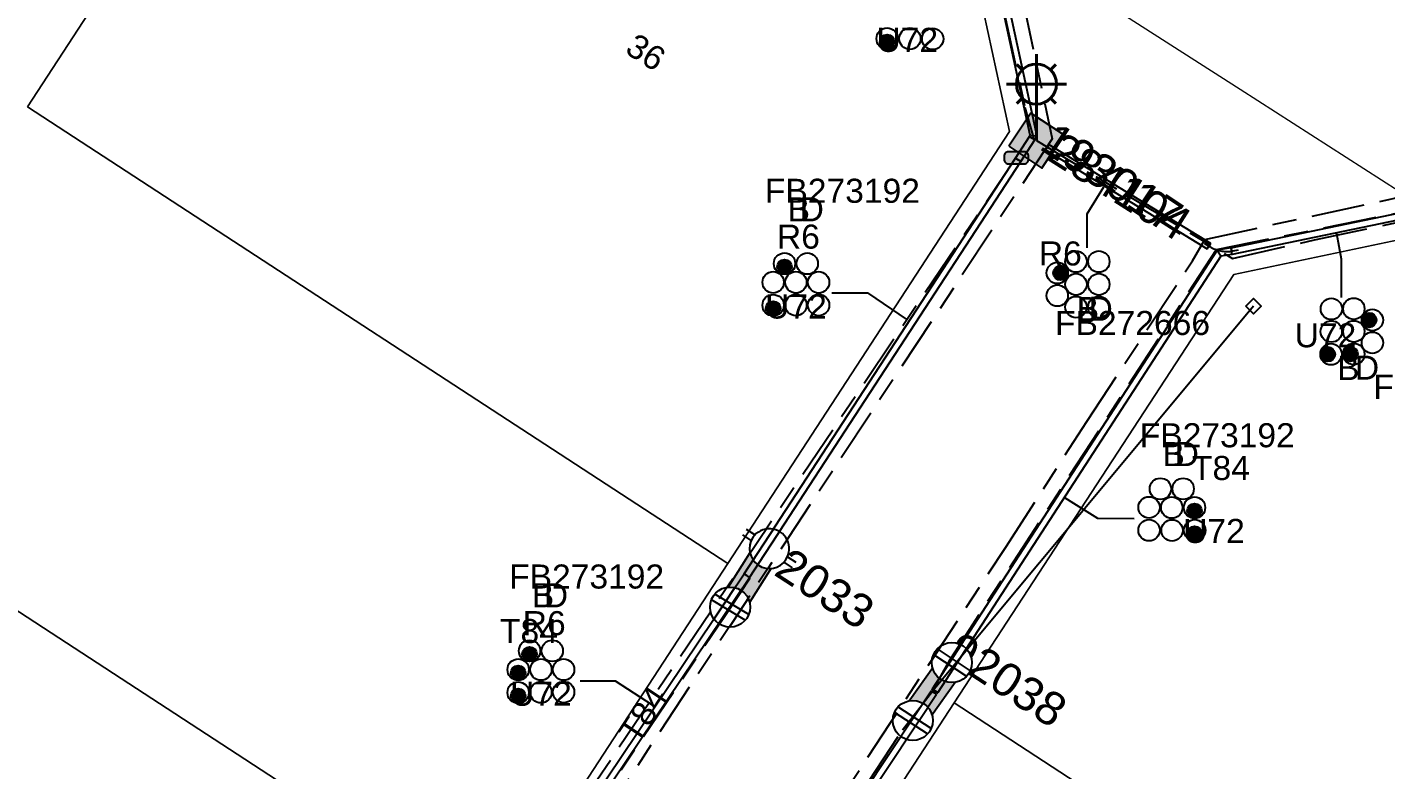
# Model space of a CAD drawing. Header units: metres. Extents: x 0 to 294317, y 0 to 6233398.
# Drawn here: x 293344.6 to 293446.3, y 6231609.2 to 6231664.8 of the extents above; entities that cross this region are included whole.
import ezdxf
from ezdxf.enums import TextEntityAlignment as Align

# ---------------------------------------------------------------- set-up
doc = ezdxf.new("R2010")
doc.units = ezdxf.units.M
doc.linetypes.add('Cable Exist UG', pattern=[8.2, 4, -1.2, 1.8, -1.2])
doc.layers.get('0').update_dxf_attribs({"color": 6})
for name, color, linetype in [('_User Miscellaneous2', 7, 'Continuous'), ('Duct_SP_EXT', 7, 'Continuous'), ('Equip_LV_EXT', 7, 'Continuous'), ('Equip_SL_EXT', 7, 'Continuous'), ('Equip_SP_SL_EXT', 7, 'Continuous'), ('Mains_HV_EXT', 7, 'Continuous'), ('Mains_LV_EXT', 7, 'Continuous'), ('Mains_SL_EXT', 7, 'Continuous'), ('Services_SP_EXT', 7, 'Continuous'), ('SupportsUG_SP_LV_EXT', 7, 'Continuous'), ('SupportsUG_SP_LV_SL_EXT', 7, 'Continuous'), ('Trench_SP_EXT', 7, 'Continuous')]:
    doc.layers.add(name, color=color, linetype=linetype)
for name, color, linetype, lineweight in [('Cadastre Buildings_SP_EXT', 9, 'Continuous', 5), ('Cadastre Land Parcels_SP_EXT', 9, 'Continuous', 5), ('Cadastre Roads_SP_EXT', 9, 'Continuous', 5)]:
    doc.layers.add(name, color=color, linetype=linetype, lineweight=lineweight)
doc.styles.add('COLUMN_LABEL', font='arial.ttf')
doc.styles.add('iecARIAL', font='arial.ttf', dxfattribs={"height": 2})
doc.styles.add('POLE_LABEL', font='arial.ttf')
doc.styles.get("Standard").update_dxf_attribs({"font": 'arial.ttf'})

# ---------------------------------------------------------------- blocks, each defined once
blk = doc.blocks.new('COLUMN_EXT')
blk.add_hatch(color=256).paths.add_polyline_path([(-1.49, 1.48), (-1.49, -1.49), (1.48, -1.49), (1.48, 1.48)])
blk.add_lwpolyline([(-1.49, -1.49), (1.48, -1.49), (1.48, 1.48), (-1.49, 1.48)], close=True)
for tag, height, style, flags, p in [('ASSET_NUM', 2.5, 'COLUMN_LABEL', 8, (2, 2)), ('STRUCTURE_PLANT_NUMBER', 0.2, 'POLE_LABEL', 9, (1.81, 0.03)), ('STREET_CODE', 0.2, 'COLUMN_LABEL', 9, (1.81, -0.2))]:
    blk.add_attdef(tag, text='', height=height, dxfattribs=dict(style=style, flags=flags)).set_placement(p, align=Align.MIDDLE_LEFT)
at = {"flags": 9}
for tag, p in [('COLUMN_TYPE', (1.81, -0.4)), ('OWNED_BY', (1.81, -0.6)), ('STATE', (1.81, -0.8)), ('USAGE', (1.81, -1)), ('STREETNAME', (1.81, -1.6)), ('SUBURB', (1.81, -1.8)), ('LEGEND', (1.81, -1.2)), ('LOCATION', (1.81, -1.4)), ('NOTES', (1.81, -2))]:
    blk.add_attdef(tag, text='', height=0.2, dxfattribs=at).set_placement(p, align=Align.MIDDLE_LEFT)
at = {"flags": 1}
blk.add_attdef('Z', (1.81, -2.35), '', height=0.2, dxfattribs=at)
blk = doc.blocks.new('PILLAR_EXT')
blk.add_hatch(color=256).paths.add_polyline_path([(-2.475, 0.99), (-2.475, -0.99), (2.475, -0.99), (2.475, 0.99)])
blk.add_lwpolyline([(-2.475, -0.99), (2.475, -0.99), (2.475, 0.99), (-2.475, 0.99)], close=True)
at = {"style": 'iecARIAL', "flags": 8}
blk.add_attdef('ASSET_NUM', (1.5, 3.5), '', height=2.5, dxfattribs=at)
for tag, p, flags in [('OWNED_BY', (0, -0.2), 9), ('STATE', (0, -0.4), 9), ('SUPPORT_TYPE', (0, -0.6), 9), ('USAGE', (0, -0.8), 9), ('LEGEND', (0, -1), 9), ('LOCATION', (0, -1.2), 9), ('STREETNAME', (0, -1.8), 9), ('SUBURB', (0, -2), 1), ('NOTES', (0, -1.4), 9), ('PARENT', (0, -1.6), 9)]:
    blk.add_attdef(tag, p, '', height=0.2, dxfattribs=dict(flags=flags))
blk = doc.blocks.new('DUCT_EXT')
blk.add_circle((0, 0.8), 0.8)
at = {"flags": 1}
blk.add_attdef('Z', (0, 0), '', height=0.2, dxfattribs=at)
at = {"flags": 9}
for tag, p in [('DUCT_CODE', (0, 0)), ('XSECT_TYPE', (0, -0.2)), ('STATE', (0, -0.6)), ('FB_REFERENCE', (0, -0.4)), ('NOTES', (0, -0.8))]:
    blk.add_attdef(tag, text='', height=0.2, dxfattribs=at).set_placement(p, align=Align.MIDDLE_LEFT)
blk = doc.blocks.new('SL_LANTERN_EXT')
at = {"lineweight": 40}
for p, q in [((0, 1.97), (0, 6.47)), ((-1.46, 5.68), (-1.06, 5.28)), ((1.46, 5.68), (1.06, 5.28)), ((-2.25, 4.22), (2.25, 4.22)), ((-1.46, 2.76), (-1.06, 3.16)), ((1.46, 2.76), (1.06, 3.16)), ((0, 0), (0, 2.72))]:
    blk.add_line(p, q, dxfattribs=at)
blk.add_circle((0, 4.22), 1.5, dxfattribs=at)
at = {"style": 'iecARIAL', "flags": 8}
blk.add_attdef('ASSET_NUM', (1.5, 1.5), '', height=2.5, dxfattribs=at)
for tag, p, height, flags in [('CONSTRUCTED_VOLTAGE', (0.98, -0.65), 0.2, 9), ('CONTROL_TYPE', (0.98, -0.85), 0.2, 9), ('LANTERN_PURPOSE', (0.98, -1.05), 0.2, 9), ('LNUMBER', (2.18, -3.25), 2.5, 8), ('OPERATING_VOLTAGE', (0.98, -1.65), 0.2, 9), ('ORIENTATION', (0.98, -1.85), 0.2, 9), ('OWNED_BY', (0.98, -2.05), 0.2, 9), ('LANTERN_TYPE', (0.98, -1.25), 0.2, 9), ('NO_PHASES', (0.98, -1.45), 0.2, 9), ('STATE', (0.98, -2.25), 0.2, 9), ('USAGE', (0.98, -2.45), 0.2, 9), ('CEXIST', (0.98, -2.65), 0.2, 9), ('CNEW', (0.98, -2.85), 0.2, 9), ('CNUMBER', (0.98, -3.05), 0.2, 9), ('CREMOVE', (0.98, -3.25), 0.2, 9), ('CREPLACE', (0.98, -3.45), 0.2, 9), ('LKINGHEIGHT', (0.98, -3.65), 0.2, 9), ('LBRACKET', (0.98, -3.85), 0.2, 9), ('LBRACKETVOCAB', (0.98, -4.05), 0.2, 9), ('LCATEGORY', (0.98, -4.25), 0.2, 9), ('LCHARGE1', (0.98, -4.45), 0.2, 9), ('LCHARGE1PERCENT', (0.98, -4.65), 0.2, 9), ('LCHARGE2', (0.98, -4.85), 0.2, 9), ('LCHARGE2PERCENT', (0.98, -5.05), 0.2, 9), ('LCHARGE3', (0.98, -5.25), 0.2, 9), ('LCHARGE3PERCENT', (0.98, -5.45), 0.2, 9), ('LEXIST', (0.98, -5.65), 0.2, 9), ('LLAMP', (0.98, -5.85), 0.2, 9), ('LLAMPVOCAB', (0.98, -6.05), 0.2, 9), ('LMAST', (0.98, -6.25), 0.2, 9), ('LMASTVOCAB', (0.98, -6.45), 0.2, 9), ('LNEW', (0.98, -6.65), 0.2, 9), ('LANTNUMBER', (0.98, -6.85), 0.2, 9), ('LOUTREACH', (0.98, -7.25), 0.2, 9), ('LOUTREACHVOCAB', (0.98, -7.45), 0.2, 9), ('LRATECODE', (0.98, -7.65), 0.2, 9), ('LREMOVE', (0.98, -7.85), 0.2, 9), ('LREPLACE', (0.98, -8.05), 0.2, 9), ('LTYPE', (0.98, -8.25), 0.2, 9), ('STREETNAME', (0.98, -9.25), 0.2, 9), ('LTYPEVOCAB', (0.98, -8.45), 0.2, 9), ('LEGEND', (0.98, -8.65), 0.2, 9), ('LOCATION', (0.98, -8.85), 0.2, 9), ('NOTES', (0.98, -9.05), 0.2, 9), ('SUBURB', (0.98, -9.45), 0.2, 1)]:
    blk.add_attdef(tag, p, '', height=height, dxfattribs=dict(flags=flags))
blk = doc.blocks.new('CCP_EXT')
at = {"flags": 9}
for tag, p in [('STATE', (0, -1.8)), ('USAGE', (0, -1.2)), ('LEGEND', (0, -1.4)), ('LIFE_SUPPORT', (0, -1.6)), ('NOTES', (0, -2))]:
    blk.add_attdef(tag, text='', height=0.2, dxfattribs=at).set_placement(p, align=Align.MIDDLE_LEFT)
blk.add_wipeout([(0, 0.57), (0.57, 0), (0, -0.57), (-0.57, 0)])
blk.add_lwpolyline([(-0.57, 0), (0, 0.57), (0.57, 0), (0, -0.57), (-0.57, 0)])
at = {"flags": 1}
blk.add_attdef('Z', (0, 0), '', height=0.2, dxfattribs=at)
at = {"flags": 9}
for tag, p in [('CCP_TYPE', (0, 0)), ('CONSTRUCTED_VOLTAGE', (0, -0.2)), ('OPERATING_VOLTAGE', (0, -0.6)), ('ORIENTATION', (0, -0.8)), ('OWNED_BY', (0, -1)), ('NO_PHASES', (0, -0.4))]:
    blk.add_attdef(tag, text='', height=0.2, dxfattribs=at).set_placement(p, align=Align.MIDDLE_LEFT)
blk = doc.blocks.new('SL_STJ_EXT')
h = blk.add_hatch(color=256)
edge = h.paths.add_edge_path()
edge.add_ellipse((-0.59, 0.13), major_axis=(0.226, 0.226), ratio=1, start_angle=45, end_angle=135)
edge.add_line((-0.91, 0.13), (-0.91, -0.13))
edge.add_ellipse((-0.59, -0.13), major_axis=(0.226, 0.226), ratio=1, start_angle=135, end_angle=225)
edge.add_line((-0.59, -0.45), (0.59, -0.45))
edge.add_ellipse((0.59, -0.13), major_axis=(-0.226, 0.226), ratio=1, start_angle=135, end_angle=225)
edge.add_line((0.91, -0.13), (0.91, 0.13))
edge.add_ellipse((0.59, 0.13), major_axis=(-0.226, 0.226), ratio=1, start_angle=225, end_angle=315)
edge.add_line((0.59, 0.45), (-0.59, 0.45))
blk.add_lwpolyline([(-0.91, 0.13), (-0.91, -0.13, 0.414214), (-0.59, -0.45), (0.59, -0.45, 0.414214), (0.91, -0.13), (0.91, 0.13, 0.414214), (0.59, 0.45), (-0.59, 0.45, 0.414214)], format="xyb", close=True)
at = {"flags": 1}
blk.add_attdef('Z', (0, 0), '', height=0.2, dxfattribs=at)
at = {"flags": 9}
for tag, p in [('ORIENTATION', (0, 0)), ('USAGE', (0, -0.2)), ('LEGEND', (0, -0.4)), ('NOTES', (0, -0.6))]:
    blk.add_attdef(tag, text='', height=0.2, dxfattribs=at).set_placement(p, align=Align.MIDDLE_LEFT)
blk = doc.blocks.new('LV_UG_LINKS_CLOSED_EXT')
blk.add_wipeout([(-1.06, 1.06), (-1.18, 0.92), (-1.29, 0.76), (-1.37, 0.59), (-1.43, 0.42), (-1.48, 0.23), (-1.49, 0.05), (-1.49, -0.14), (-1.46, -0.33), (-1.41, -0.51), (-1.33, -0.68), (-1.24, -0.84), (-1.12, -0.99), (-0.99, -1.12), (-0.84, -1.24), (-0.68, -1.33), (-0.51, -1.41), (-0.33, -1.46), (-0.14, -1.49), (0.05, -1.49), (0.23, -1.48), (0.42, -1.43), (0.59, -1.37), (0.76, -1.29), (0.92, -1.18), (1.06, -1.06), (1.18, -0.92), (1.29, -0.76), (1.37, -0.59), (1.43, -0.42), (1.48, -0.23), (1.49, -0.05), (1.49, 0.14), (1.46, 0.33), (1.41, 0.51), (1.33, 0.68), (1.24, 0.84), (1.12, 0.99), (0.99, 1.12), (0.84, 1.24), (0.68, 1.33), (0.51, 1.41), (0.33, 1.46), (0.14, 1.49), (-0.05, 1.49), (-0.23, 1.48), (-0.42, 1.43), (-0.59, 1.37), (-0.76, 1.29), (-0.92, 1.18)])
for p, q in [((-0.25, -1.48), (-0.25, 1.48)), ((0.25, -1.48), (0.25, 1.48))]:
    blk.add_line(p, q)
blk.add_circle((0, 0), 1.5)
at = {"flags": 9}
for tag, p in [('ACTUAL_STATUS', (0, 0)), ('CONSTRUCTED_VOLTAGE', (0, -0.2)), ('OPERATING_VOLTAGE', (0, -0.6)), ('ORIENTATION', (0, -0.8)), ('STATE', (0, -1)), ('NO_PHASES', (0, -0.4)), ('SWITCH_TYPE', (0, -1.2)), ('USAGE', (0, -1.4)), ('NOTES', (0, -1.6))]:
    blk.add_attdef(tag, text='', height=0.2, dxfattribs=at).set_placement(p, align=Align.MIDDLE_LEFT)
at = {"flags": 1}
blk.add_attdef('Z', (0, 0), '', height=0.2, dxfattribs=at)
blk = doc.blocks.new('LV_UG_LINKS_OPEN_EXT')
for p, q in [((-0.25, 1.47), (-0.25, 2.22)), ((0.25, 1.47), (0.25, 2.22)), ((-0.25, -1.47), (-0.25, -2.22)), ((0.25, -1.47), (0.25, -2.22))]:
    blk.add_line(p, q)
at = {"flags": 9}
for tag, p in [('ACTUAL_STATUS', (0, 0)), ('CONSTRUCTED_VOLTAGE', (0, -0.2)), ('OPERATING_VOLTAGE', (0, -0.6)), ('ORIENTATION', (0, -0.8)), ('STATE', (0, -1)), ('NO_PHASES', (0, -0.4)), ('SWITCH_TYPE', (0, -1.2)), ('USAGE', (0, -1.4)), ('NOTES', (0, -1.6))]:
    blk.add_attdef(tag, text='', height=0.2, dxfattribs=at).set_placement(p, align=Align.MIDDLE_LEFT)
at = {"flags": 1}
blk.add_attdef('Z', (0, 0), '', height=0.2, dxfattribs=at)
blk.add_wipeout([(-0.25, 1.47), (-0.43, 1.43), (-0.61, 1.36), (-0.77, 1.28), (-0.93, 1.17), (-1.07, 1.05), (-1.19, 0.9), (-1.29, 0.75), (-1.38, 0.58), (-1.44, 0.4), (-1.48, 0.22), (-1.49, 0.03), (-1.49, -0.16), (-1.45, -0.34), (-1.4, -0.52), (-1.32, -0.69), (-1.23, -0.85), (-1.11, -1), (-0.98, -1.13), (-0.83, -1.24), (-0.66, -1.34), (-0.49, -1.41), (-0.31, -1.46), (-0.13, -1.49), (0.06, -1.49), (0.25, -1.47), (0.43, -1.43), (0.61, -1.36), (0.77, -1.28), (0.93, -1.17), (1.07, -1.05), (1.19, -0.9), (1.29, -0.75), (1.38, -0.58), (1.44, -0.4), (1.48, -0.22), (1.49, -0.03), (1.49, 0.16), (1.45, 0.34), (1.4, 0.52), (1.32, 0.69), (1.23, 0.85), (1.11, 1), (0.98, 1.13), (0.83, 1.24), (0.66, 1.34), (0.49, 1.41), (0.31, 1.46), (0.13, 1.49), (-0.06, 1.49)])
blk.add_lwpolyline([(0, -1.49, 1), (0, 1.49, 1)], format="xyb", close=True)
blk = doc.blocks.new('CABLE_LARGE_EXT')
h = blk.add_hatch(color=256)
edge = h.paths.add_edge_path()
edge.add_arc((0, 0.55), 0.55, 0, 360)
blk.add_circle((0, 0.55), 0.55)
at = {"flags": 1}
blk.add_attdef('Z', (0, 0), '', height=0.2, dxfattribs=at)
at = {"flags": 9}
for tag, p in [('COND_CODE', (0, 0)), ('STATE', (0, -0.4)), ('XSECT_SIZE', (0, -0.6)), ('FB_REFERENCE', (0, -0.2)), ('NOTES', (0, -0.8))]:
    blk.add_attdef(tag, text='', height=0.2, dxfattribs=at).set_placement(p, align=Align.MIDDLE_LEFT)

msp = doc.modelspace()

# ---------------------------------------------------------------- linework, layer by layer
at = {"layer": 'Cadastre Buildings_SP_EXT', "linetype": 'Continuous'}
msp.add_lwpolyline([(293396.48, 6231587.43), (293448.82, 6231553.27), (293466.3, 6231580.07), (293413.96, 6231614.23), (293396.48, 6231587.43)], close=True, dxfattribs=at)
at = {"layer": 'Cadastre Land Parcels_SP_EXT', "linetype": 'Continuous'}
msp.add_lwpolyline([(293268.5, 6231736.29), (293220.91, 6231663.33), (293309.79, 6231605.38), (293327.15, 6231632.02), (293379.54, 6231597.86), (293397.02, 6231624.66), (293344.63, 6231658.82), (293344.63, 6231658.82), (293371.87, 6231700.6)], dxfattribs=at)
for points in [[(293414.54, 6231673.46), (293371.87, 6231700.6), (293344.63, 6231658.82), (293397.02, 6231624.66), (293418.11, 6231656.98), (293414.54, 6231673.46)], [(293493.78, 6231622.19), (293451.49, 6231649.78), (293434.88, 6231646.29), (293413.96, 6231614.23), (293466.3, 6231580.07), (293493.78, 6231622.19)], [(293292.2, 6231578.41), (293344.57, 6231544.26), (293362.05, 6231571.06), (293379.54, 6231597.86), (293327.15, 6231632.02), (293309.79, 6231605.38), (293292.2, 6231578.41)]]:
    msp.add_lwpolyline(points, close=True, dxfattribs=at)
at = {"layer": 'Duct_SP_EXT'}
for p, q in [((293419.66, 6231656.71), (293416.04, 6231673.42)), ((293420.17, 6231656.61), (293416.51, 6231673.52)), ((293419.61, 6231656.62), (293419.66, 6231656.71)), ((293419.66, 6231656.71), (293419.92, 6231656.66)), ((293420.17, 6231656.61), (293419.92, 6231656.66)), ((293418.55, 6231654.99), (293419.6, 6231656.62)), ((293418.96, 6231654.73), (293420.01, 6231656.36)), ((293419.6, 6231656.62), (293419.81, 6231656.49)), ((293419.61, 6231656.62), (293419.81, 6231656.49)), ((293420.01, 6231656.36), (293419.81, 6231656.49)), ((293420.01, 6231656.36), (293419.81, 6231656.49)), ((293420.01, 6231656.36), (293420.17, 6231656.61)), ((293420.81, 6231655.61), (293420.94, 6231655.81)), ((293421.06, 6231656.02), (293420.94, 6231655.81)), ((293421.06, 6231656.02), (293433.15, 6231648.62)), ((293418.55, 6231654.99), (293418.75, 6231654.86)), ((293418.55, 6231654.99), (293418.75, 6231654.86)), ((293418.95, 6231654.73), (293418.75, 6231654.86)), ((293418.96, 6231654.73), (293418.75, 6231654.86)), ((293420.81, 6231655.61), (293432.9, 6231648.21)), ((293451.81, 6231651.81), (293434.67, 6231648.26)), ((293451.9, 6231651.34), (293434.77, 6231647.79)), ((293433.15, 6231648.62), (293433.02, 6231648.41)), ((293432.9, 6231648.21), (293433.02, 6231648.41)), ((293434.68, 6231648.27), (293433.64, 6231648.1)), ((293433.64, 6231648.1), (293433.78, 6231647.88)), ((293433.92, 6231647.66), (293433.78, 6231647.88)), ((293434.76, 6231647.79), (293433.92, 6231647.66)), ((293434.67, 6231648.26), (293434.72, 6231648.03)), ((293434.68, 6231648.27), (293434.72, 6231648.03)), ((293434.76, 6231647.79), (293434.72, 6231648.03)), ((293434.77, 6231647.79), (293434.72, 6231648.03))]:
    msp.add_line(p, q, dxfattribs=at)
for points in [[(293423.91, 6231648.28), (293423.91, 6231650.82), (293425.17, 6231652.85)], [(293442.95, 6231644.56), (293442.95, 6231645.16), (293442.95, 6231647.43), (293442.61, 6231649.34)], [(293404.8, 6231644.91), (293407.48, 6231644.91), (293410.44, 6231642.9)], [(293427.43, 6231628.01), (293424.71, 6231628.02), (293422.91, 6231629.15), (293422.24, 6231629.57)], [(293385.97, 6231615.89), (293388.59, 6231615.88), (293391.37, 6231614.08)]]:
    msp.add_lwpolyline(points, dxfattribs=at)
at = {"layer": 'Mains_SL_EXT', "linetype": 'Cable Exist UG'}
for points in [[(293424.35, 6231688.65), (293424.2, 6231686.77), (293424.2, 6231686.77), (293420.65, 6231680.81), (293416.81, 6231674.35), (293416.01, 6231673.78), (293416.01, 6231673.78), (293419.25, 6231658.79), (293419.95, 6231656.33)], [(293420.12, 6231656.31), (293434.8, 6231647.48), (293440.94, 6231648.88), (293440.94, 6231648.88), (293450.2, 6231650.83), (293451.93, 6231651.88)]]:
    msp.add_lwpolyline(points, dxfattribs=at)
at = {"layer": 'Trench_SP_EXT', "linetype": 'Cable Exist UG'}
msp.add_lwpolyline([(293420.12, 6231656.31), (293420.94, 6231655.81), (293421.28, 6231655.6)], dxfattribs=at)
msp.add_lwpolyline([(293432.68, 6231648.63), (293433.02, 6231648.41), (293433.02, 6231648.41, 0.154134), (293434.62, 6231648.01), (293434.62, 6231648.01), (293434.84, 6231648.05), (293435.23, 6231648.13)], format="xyb", dxfattribs=at)

# ---------------------------------------------------------------- block references
at = {"layer": 'Duct_SP_EXT'}
for name, p in [('DUCT_EXT', (293408.95, 6231663.13)), ('CABLE_LARGE_EXT', (293408.95, 6231663.13)), ('DUCT_EXT', (293410.65, 6231663.13)), ('DUCT_EXT', (293412.36, 6231663.11)), ('DUCT_EXT', (293401.27, 6231646.3)), ('DUCT_EXT', (293402.97, 6231646.3)), ('DUCT_EXT', (293400.42, 6231644.9)), ('CABLE_LARGE_EXT', (293401.27, 6231646.3)), ('DUCT_EXT', (293402.12, 6231644.9)), ('DUCT_EXT', (293403.82, 6231644.9)), ('DUCT_EXT', (293400.42, 6231643.19)), ('DUCT_EXT', (293402.12, 6231643.2)), ('DUCT_EXT', (293403.82, 6231643.2)), ('CABLE_LARGE_EXT', (293400.42, 6231643.19)), ('DUCT_EXT', (293429.4, 6231629.45)), ('DUCT_EXT', (293431.1, 6231629.45)), ('DUCT_EXT', (293428.55, 6231628.06)), ('DUCT_EXT', (293430.25, 6231628.05)), ('DUCT_EXT', (293431.95, 6231628.05)), ('CABLE_LARGE_EXT', (293431.95, 6231628.05)), ('DUCT_EXT', (293428.55, 6231626.35)), ('DUCT_EXT', (293430.27, 6231626.34)), ('DUCT_EXT', (293431.96, 6231626.35)), ('CABLE_LARGE_EXT', (293431.96, 6231626.35)), ('DUCT_EXT', (293382.19, 6231617.33)), ('CABLE_LARGE_EXT', (293382.19, 6231617.33)), ('DUCT_EXT', (293383.89, 6231617.33)), ('DUCT_EXT', (293381.34, 6231615.93)), ('CABLE_LARGE_EXT', (293381.34, 6231615.93)), ('DUCT_EXT', (293383.04, 6231615.93)), ('DUCT_EXT', (293384.74, 6231615.93)), ('DUCT_EXT', (293381.34, 6231614.21)), ('CABLE_LARGE_EXT', (293381.34, 6231614.21)), ('DUCT_EXT', (293383.04, 6231614.23)), ('DUCT_EXT', (293384.74, 6231614.24))]:
    msp.add_blockref(name, p, dxfattribs=at)
for name, p, rotation in [('DUCT_EXT', (293423.88, 6231647.25), 90), ('DUCT_EXT', (293425.59, 6231647.25), 90), ('DUCT_EXT', (293422.48, 6231646.4), 90), ('CABLE_LARGE_EXT', (293422.48, 6231646.4), 90), ('DUCT_EXT', (293422.48, 6231644.71), 90), ('DUCT_EXT', (293423.88, 6231645.55), 90), ('DUCT_EXT', (293425.59, 6231645.55), 90), ('DUCT_EXT', (293423.88, 6231643.85), 90), ('DUCT_EXT', (293425.59, 6231643.85), 90), ('DUCT_EXT', (293441.39, 6231643.71), 269.9999999999998), ('DUCT_EXT', (293443.07, 6231643.72), 269.9999999999998), ('DUCT_EXT', (293444.46, 6231642.88), 269.9999999999998), ('DUCT_EXT', (293441.38, 6231642.02), 269.9999999999998), ('DUCT_EXT', (293443.07, 6231642.03), 269.9999999999998), ('CABLE_LARGE_EXT', (293444.46, 6231642.88), 269.9999999999998), ('DUCT_EXT', (293444.46, 6231641.18), 269.9999999999998), ('DUCT_EXT', (293441.37, 6231640.32), 269.9999999999998), ('CABLE_LARGE_EXT', (293441.37, 6231640.32), 269.9999999999998), ('DUCT_EXT', (293443.07, 6231640.33), 269.9999999999998), ('CABLE_LARGE_EXT', (293443.07, 6231640.33), 269.9999999999998)]:
    msp.add_blockref(name, p, dxfattribs=dict(at, rotation=rotation))
at = {"layer": 'Equip_SL_EXT'}
msp.add_blockref('SL_STJ_EXT', (293418.62, 6231655.02), dxfattribs=at)
at = {"layer": 'Equip_SP_SL_EXT'}
ref = msp.add_blockref('SL_LANTERN_EXT', (293420.12, 6231656.31), dxfattribs=at)
ref.add_attrib('ASSET_NUM', '193017', dxfattribs={"layer": '0', "height": 2.5, "rotation": 326.2397, "style": 'iecARIAL'}).set_placement((293421.62, 6231657.81), align=Align.TOP_LEFT)
at = {"layer": 'SupportsUG_SP_LV_EXT'}
ref = msp.add_blockref('PILLAR_EXT', (293398.61, 6231623.52), dxfattribs=dict(at, rotation=57.83358039838946))
ref.add_attrib('ASSET_NUM', '92033', dxfattribs={"layer": '0', "height": 2.5, "rotation": 326.9483, "style": 'iecARIAL'}).set_placement((293400.11, 6231627.02), align=Align.TOP_LEFT)
ref = msp.add_blockref('PILLAR_EXT', (293412.34, 6231615.12), dxfattribs=dict(at, rotation=234.5398592504588))
ref.add_attrib('ASSET_NUM', '92038', dxfattribs={"layer": '0', "height": 2.5, "rotation": 326.9467, "style": 'iecARIAL'}).set_placement((293413.84, 6231618.62), align=Align.MIDDLE_LEFT)
at = {"layer": 'SupportsUG_SP_LV_SL_EXT'}
ref = msp.add_blockref('COLUMN_EXT', (293420.12, 6231656.31), dxfattribs=dict(at, rotation=326.4195862393851))
ref.add_attrib('ASSET_NUM', '284104', dxfattribs={"layer": '0', "height": 2.5, "rotation": 327.6334, "style": 'COLUMN_LABEL'}).set_placement((293422.12, 6231657.06), align=Align.TOP_LEFT)

# ---------------------------------------------------------------- texts
at = {"layer": '_User Miscellaneous2'}
for s, p in [('U72', (293408.15, 6231662.94)), ('FB273192', (293399.8, 6231651.65)), ('B', (293401.5, 6231650.26)), ('D', (293402.4, 6231650.26)), ('R6', (293400.7, 6231648.22)), ('R6', (293420.3, 6231646.96)), ('U72', (293399.82, 6231642.99)), ('B', (293423.13, 6231642.81)), ('D', (293424.02, 6231642.82)), ('FB272666', (293421.51, 6231641.76)), ('U72', (293439.44, 6231640.84)), ('B', (293442.62, 6231638.39)), ('D', (293443.95, 6231638.42)), ('FB273192', (293445.33, 6231636.98)), ('FB273192', (293427.85, 6231633.36)), ('B', (293429.55, 6231631.95)), ('D', (293430.46, 6231631.95)), ('T84', (293431.76, 6231630.91)), ('U72', (293431.1, 6231626.2)), ('FB273192', (293380.66, 6231622.79)), ('B', (293382.36, 6231621.39)), ('D', (293383.26, 6231621.38)), ('R6', (293381.68, 6231619.3)), ('T84', (293379.98, 6231618.71)), ('U72', (293380.74, 6231614.02))]:
    msp.add_text(s, height=1.8, dxfattribs=at).set_placement(p)
at = {"layer": 'Cadastre Land Parcels_SP_EXT'}
msp.add_text('36', height=1.8, rotation=327.7, dxfattribs=at).set_placement((293389.24, 6231662.91))
at = {"layer": 'Mains_LV_EXT'}
msp.add_text('T84', height=1.8, rotation=56.5166, dxfattribs=at).set_placement((293390.24, 6231611.08))

# ---------------------------------------------------------------- next in the draw order: block references
at = {"layer": 'Services_SP_EXT'}
msp.add_blockref('CCP_EXT', (293436.37, 6231643.92), dxfattribs=at)

# ---------------------------------------------------------------- next in the draw order: linework, layer by layer
at = {"layer": 'Cadastre Roads_SP_EXT', "linetype": 'Continuous'}
msp.add_lwpolyline([(293451.49, 6231649.78), (293451.23, 6231649.95), (293435.37, 6231660.12), (293414.54, 6231673.46), (293418.11, 6231656.98), (293397.02, 6231624.66), (293379.54, 6231597.86), (293362.05, 6231571.06), (293344.57, 6231544.26), (293327.08, 6231517.46), (293306.49, 6231485.89), (293313.79, 6231481.18), (293323.2, 6231475.11), (293344.02, 6231507.03), (293361.51, 6231533.83), (293378.99, 6231560.63), (293396.48, 6231587.43), (293413.96, 6231614.23), (293434.88, 6231646.29), (293451.49, 6231649.78)], close=True, dxfattribs=at)

# ---------------------------------------------------------------- next in the draw order: block references
at = {"layer": 'Equip_LV_EXT'}
for p, rotation in [((293397.2, 6231621.4), 58.72950813908207), ((293410.87, 6231612.92), 57.27415508245092)]:
    msp.add_blockref('LV_UG_LINKS_CLOSED_EXT', p, dxfattribs=dict(at, rotation=rotation))

# ---------------------------------------------------------------- next in the draw order: block references
for name, p, rotation in [('LV_UG_LINKS_OPEN_EXT', (293400.14, 6231625.78), 236.375573460569), ('LV_UG_LINKS_CLOSED_EXT', (293413.79, 6231617.25), 236.678861633446)]:
    msp.add_blockref(name, p, dxfattribs=dict(at, rotation=rotation))

# ---------------------------------------------------------------- next in the draw order: linework, layer by layer
at = {"layer": 'Duct_SP_EXT'}
for p, q in [((293398.24, 6231623.89), (293418.55, 6231654.99)), ((293398.64, 6231623.62), (293418.95, 6231654.73)), ((293433.64, 6231648.1), (293412.33, 6231615.27)), ((293433.92, 6231647.66), (293412.73, 6231615.01)), ((293383.68, 6231602.2), (293398.24, 6231623.89)), ((293384.08, 6231601.94), (293398.64, 6231623.62)), ((293398.24, 6231623.89), (293398.44, 6231623.76)), ((293398.24, 6231623.89), (293398.44, 6231623.76)), ((293398.64, 6231623.62), (293398.44, 6231623.76)), ((293398.64, 6231623.62), (293398.44, 6231623.76)), ((293397.1, 6231592.39), (293412.24, 6231615.14)), ((293412.24, 6231615.14), (293412.44, 6231615.01)), ((293412.33, 6231615.27), (293412.26, 6231615.17)), ((293412.26, 6231615.17), (293412.46, 6231615.04)), ((293412.33, 6231615.27), (293412.53, 6231615.14)), ((293412.64, 6231614.88), (293412.44, 6231615.01)), ((293412.67, 6231614.91), (293412.46, 6231615.04)), ((293412.73, 6231615.01), (293412.53, 6231615.14)), ((293412.73, 6231615.01), (293412.67, 6231614.91)), ((293397.5, 6231592.13), (293412.64, 6231614.88))]:
    msp.add_line(p, q, dxfattribs=at)
at = {"layer": 'Mains_HV_EXT', "linetype": 'Cable Exist UG'}
for points in [[(293331.41, 6231756.98), (293328.83, 6231748.21), (293328.83, 6231748.21), (293423.19, 6231688.2), (293424.51, 6231687.34), (293417.34, 6231675.09), (293421.3, 6231656.43), (293382.3, 6231597.5), (293375.56, 6231598.55), (293373.59, 6231598.37)], [(293373.68, 6231598.35), (293381.47, 6231594.35), (293382.8, 6231596.51), (293394.01, 6231589.62), (293394.01, 6231589.62), (293417.83, 6231625.89), (293423.88, 6231635.29), (293431.8, 6231647.31), (293431.8, 6231647.31), (293432.73, 6231648.91), (293450.77, 6231652.83), (293453.48, 6231653.95), (293460.18, 6231664.27), (293461.99, 6231662.89), (293463.92, 6231661.84), (293463.92, 6231661.84), (293484.66, 6231648.43), (293503, 6231636.22)]]:
    msp.add_lwpolyline(points, dxfattribs=at)
at = {"layer": 'Mains_LV_EXT', "linetype": 'Cable Exist UG'}
for points in [[(293412.34, 6231615.12), (293413.66, 6231617.49), (293413.66, 6231617.49), (293433.59, 6231648.15), (293450.07, 6231651.48), (293451.63, 6231653.74), (293453.86, 6231652.39), (293453.99, 6231650.58), (293492.75, 6231625.26), (293494.45, 6231625.78), (293496.61, 6231624.34), (293497.47, 6231622.2), (293497.47, 6231622.2), (293550.21, 6231587.79)], [(293383.55, 6231601.07), (293386.14, 6231604.93), (293386.14, 6231604.93), (293397.21, 6231621.33), (293398.7, 6231623.59)], [(293397.02, 6231592.48), (293398.51, 6231594.71), (293398.51, 6231594.71), (293410.11, 6231612.21), (293412.34, 6231615.12)]]:
    msp.add_lwpolyline(points, dxfattribs=at)
at = {"layer": 'Mains_SL_EXT', "linetype": 'Cable Exist UG'}
msp.add_lwpolyline([(293418.61, 6231655.05), (293383.26, 6231602.52)], dxfattribs=at)
at = {"layer": 'Services_SP_EXT'}
msp.add_lwpolyline([(293436.37, 6231643.92), (293412.34, 6231615.12)], dxfattribs=at)

doc.saveas('drawing.dxf')
